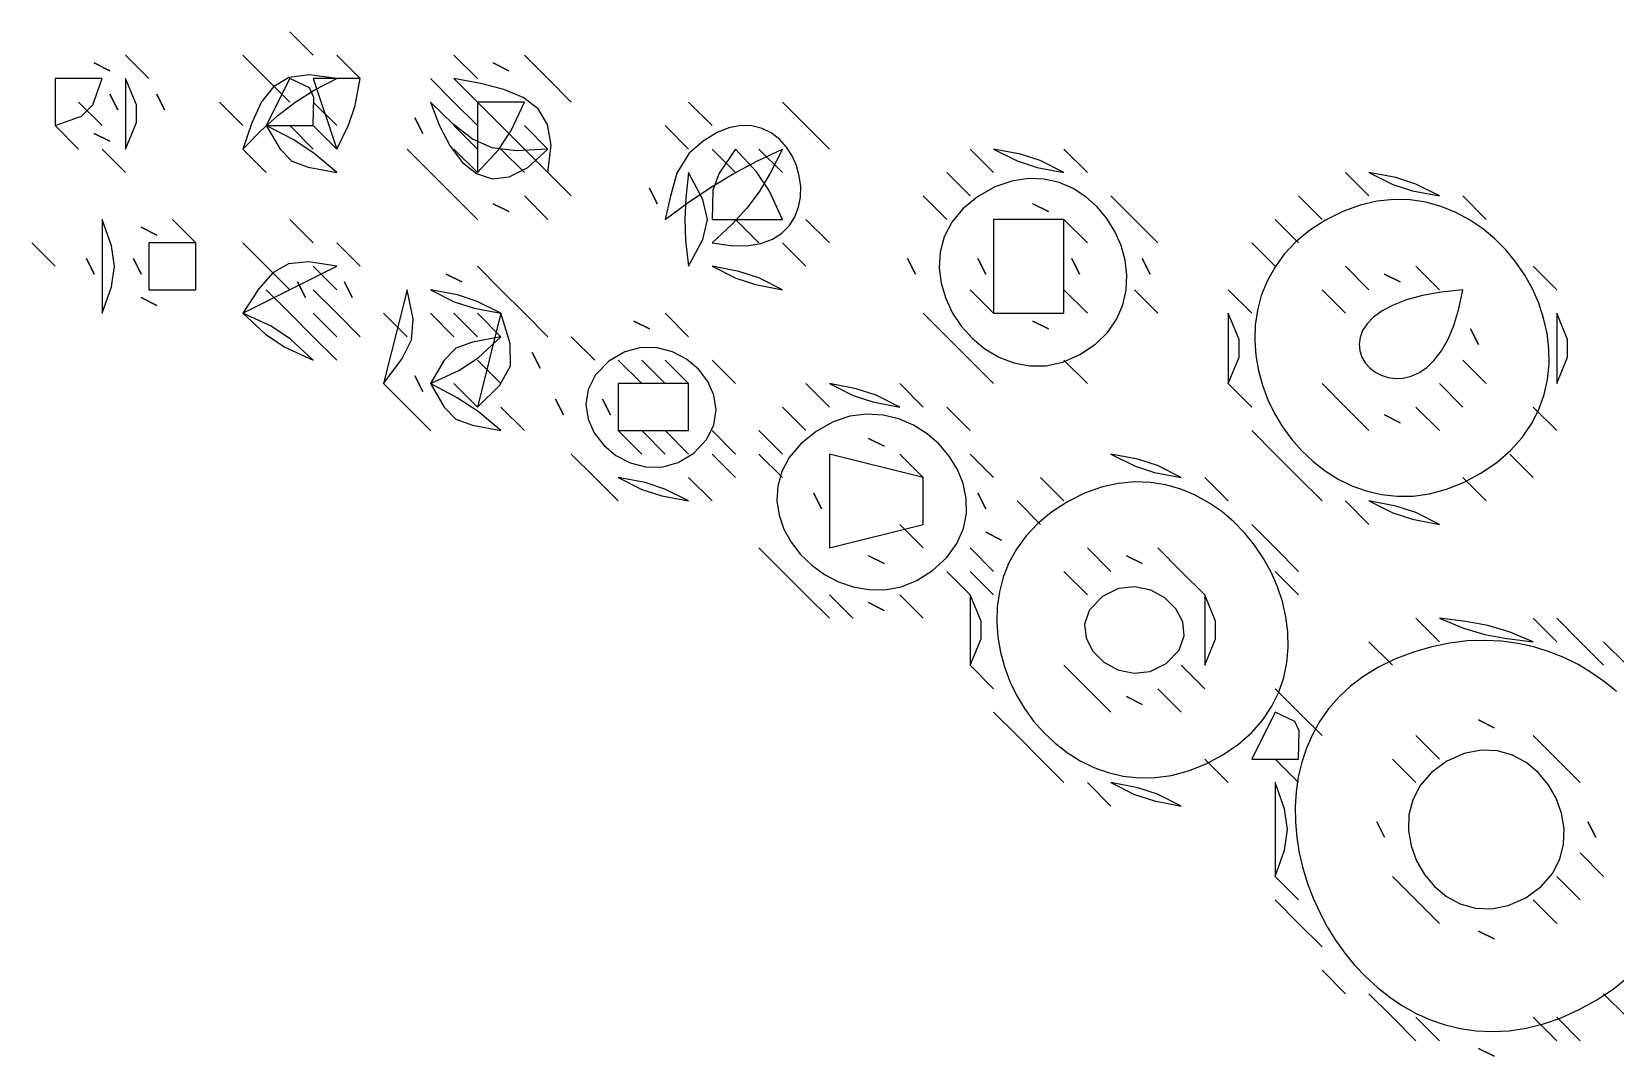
# Model space of a CAD drawing. Extents: x 0 to 750, y 0 to 750.
# Drawn here: x 156 to 223.5, y 510.3 to 554 of the extents above; entities that cross this region are included whole.
import ezdxf

# ---------------------------------------------------------------- set-up
doc = ezdxf.new("R2010")
doc.units = 0
for name, color, linetype in [('C18', 18, 'CONTINUOUS'), ('C250', 250, 'CONTINUOUS'), ('C251', 251, 'CONTINUOUS'), ('C252', 252, 'CONTINUOUS'), ('C253', 253, 'CONTINUOUS'), ('C254', 254, 'CONTINUOUS'), ('C27', 27, 'CONTINUOUS'), ('C29', 29, 'CONTINUOUS'), ('C37', 37, 'CONTINUOUS'), ('C39', 39, 'CONTINUOUS'), ('C47', 47, 'CONTINUOUS'), ('C49', 49, 'CONTINUOUS'), ('C59', 59, 'CONTINUOUS'), ('C7', 7, 'CONTINUOUS')]:
    doc.layers.add(name, color=color, linetype=linetype)

msp = doc.modelspace()

# ---------------------------------------------------------------- linework, layer by layer
at = {"layer": 'C18'}
for points in [[(159.6666, 550.6666), (159.3333, 551.3333)], [(159.333328, 551.333313), (159.6666, 550.6667)]]:
    msp.add_lwpolyline(points, dxfattribs=at)
at = {"layer": 'C250'}
for points in [[(177, 553), (178, 552), (177, 553)], [(188, 551), (189, 550), (188, 551)], [(174, 550), (175, 549), (174, 550)], [(187, 549), (188, 548), (187, 549)], [(196, 549), (197, 548), (196, 549)], [(178, 548), (179, 547), (178, 548)], [(174, 547), (175, 546), (174, 547)], [(210, 547), (211, 546), (210, 547)], [(167, 546), (168, 545), (167, 546)], [(169, 545), (170, 544), (169, 545)], [(196.6666, 543.6666), (196.3333, 544.3333)], [(196.333328, 544.333313), (196.6666, 543.6667)], [(175, 544), (176, 543), (175, 544)], [(215, 544), (216, 543), (215, 544)], [(168, 543), (169, 542), (168, 543)], [(203, 543), (204, 542), (203, 543)], [(207, 543), (208, 542), (207, 543)], [(177, 542), (178, 541), (177, 542)], [(179, 541), (180, 540), (179, 541)], [(175, 540), (176, 539), (175, 540)], [(182, 540), (183, 539), (182, 540)], [(171, 539), (172, 538), (171, 539)], [(207, 539), (208, 538), (207, 539)], [(172, 538), (173, 537), (172, 538)], [(178.6666, 537.6666), (178.3333, 538.3333)], [(178.333328, 538.333313), (178.6666, 537.6667)], [(213.666672, 537.666687), (214.3333, 537.3333), (213.6666, 537.6667)], [(187, 537), (188, 536), (187, 537)], [(208, 537), (209, 536), (208, 537)], [(196, 536), (197, 535), (196, 536)], [(202, 536), (203.01, 535.4922), (203.8544, 535.2187), (205, 535), (203.9899, 535.5077), (203.1455, 535.7812), (202, 536)], [(180, 535), (181, 534), (180, 535)], [(199, 535), (200, 534), (199, 535)], [(210, 535), (211, 534), (210, 535)], [(205, 531), (206, 530), (205, 531)], [(189, 530), (190, 529), (189, 530)], [(221, 529), (222, 528), (221, 529)], [(201, 522), (202, 521), (201, 522)], [(221, 518), (222, 517), (221, 518)], [(220, 517), (221, 516), (220, 517)], [(223, 513), (224, 512), (223, 513)], [(214, 512), (215, 511), (214, 512)]]:
    msp.add_lwpolyline(points, dxfattribs=at)
at = {"layer": 'C251'}
for points in [[(165, 553), (166, 552), (165, 553)], [(166, 552), (167, 551), (166, 552)], [(167, 552), (166, 550), (168, 550), (168.0295, 551.1977), (167.8369, 551.6044), (167, 552)], [(178, 552), (179, 551), (178, 552)], [(158, 551), (159, 550), (158, 551)], [(161.6666, 550.6666), (161.3333, 551.3333)], [(161.333328, 551.333313), (161.6666, 550.6667)], [(168, 551), (169, 550), (168, 551)], [(184, 551), (185, 550), (184, 551)], [(172.6666, 549.6666), (172.3333, 550.3333)], [(172.333328, 550.333313), (172.6666, 549.6667)], [(167, 550), (168, 549), (167, 550)], [(183, 550), (184, 549), (183, 550)], [(189, 550), (190, 549), (189, 550)], [(200, 549), (201, 548), (200, 549)], [(213, 548), (214.01, 547.4922), (214.8544, 547.2187), (216, 547), (214.9899, 547.5077), (214.1455, 547.7812), (213, 548)], [(194, 547), (195, 546), (194, 547)], [(165, 545), (166, 544), (165, 545)], [(208, 545), (209, 544), (208, 545)], [(158.6666, 543.6666), (158.3333, 544.3333)], [(158.333328, 544.333313), (158.6666, 543.6667)], [(203.6666, 543.6666), (203.3333, 544.3333)], [(203.333328, 544.333313), (203.6666, 543.6667)], [(166, 544), (167, 543), (166, 544)], [(173.666672, 543.666687), (174.3333, 543.3333), (173.6666, 543.6667)], [(185, 544), (186.01, 543.4922), (186.8544, 543.2187), (188, 543), (186.9899, 543.5077), (186.1455, 543.7812), (185, 544)], [(167.6666, 542.6666), (167.3333, 543.3333)], [(167.333328, 543.333313), (167.6666, 542.6667)], [(167, 542), (168, 541), (167, 542)], [(183, 542), (184, 541), (183, 542)], [(217.6666, 540.6666), (217.3333, 541.3333)], [(217.333328, 541.333313), (217.6666, 540.6667)], [(177.6666, 539.6666), (177.3333, 540.3333)], [(177.333328, 540.333313), (177.6666, 539.6667)], [(181, 540), (182, 539), (181, 540)], [(196, 540), (197, 539), (196, 540)], [(193, 539), (194, 538), (193, 539)], [(188, 538), (189, 537), (188, 538)], [(215, 538), (216, 537), (215, 538)], [(220, 538), (221, 537), (220, 538)], [(181, 537), (182, 536), (181, 537)], [(179, 536), (180, 535), (179, 536)], [(193, 536), (194, 535), (193, 536)], [(209, 536), (210, 535), (209, 536)], [(206, 535), (207, 534), (206, 535)], [(189.6666, 533.6666), (189.3333, 534.3333)], [(189.333328, 534.333313), (189.6666, 533.6667)], [(213, 534), (214.01, 533.4922), (214.8545, 533.2187), (216, 533), (214.9899, 533.5078), (214.1454, 533.7812), (213, 534)], [(193, 533), (194, 532), (193, 533)], [(196.666672, 532.666687), (197.3333, 532.3333), (196.6666, 532.6667)], [(187, 532), (188, 531), (187, 532)], [(204, 532), (205, 531), (204, 532)], [(209, 532), (210, 531), (209, 532)], [(196, 531), (197, 530), (196, 531)], [(196, 527), (197, 526), (196, 527)], [(204, 526), (205, 525), (204, 526)], [(209, 526), (210, 525), (209, 526)], [(197, 525), (198, 524), (197, 525)], [(220, 524), (221, 523), (220, 524)], [(199, 523), (200, 522), (199, 523)], [(209, 523), (210, 522), (209, 523)], [(221, 523), (222, 522), (221, 523)], [(202, 522), (203.01, 521.4922), (203.8544, 521.2187), (205, 521), (203.9899, 521.5077), (203.1455, 521.7812), (202, 522)], [(209, 518), (210, 517), (209, 518)], [(215, 517), (216, 516), (215, 517)], [(221, 512), (222, 511), (221, 512)]]:
    msp.add_lwpolyline(points, dxfattribs=at)
at = {"layer": 'C252'}
for points in [[(160, 553), (161, 552), (160, 553)], [(174, 553), (175, 552), (174, 553)], [(174, 551), (175, 550), (174, 551)], [(175, 551), (175, 548), (175.8977, 548.97), (176.4432, 549.7917), (177, 551), (175, 551)], [(177, 550), (178, 549), (177, 550)], [(217, 547), (218, 546), (217, 547)], [(175.666672, 546.666687), (176.3333, 546.3333), (175.6666, 546.6667)], [(186, 546), (187, 545), (186, 546)], [(209, 546), (210, 545), (209, 546)], [(161, 545), (161, 543), (163, 543), (163, 545), (161, 545)], [(168, 544), (169, 543), (168, 544)], [(212, 544), (213, 543), (212, 544)], [(220, 544), (221, 543), (220, 544)], [(200, 543), (201, 542), (200, 543)], [(211, 543), (212, 542), (211, 543)], [(217, 543), (216.0761, 542.8984), (215.2767, 542.7515), (214.595, 542.5655), (214.0248, 542.3465), (213.5595, 542.1005), (213.1928, 541.8335), (212.9181, 541.5518), (212.7291, 541.2613), (212.6192, 540.9683), (212.5821, 540.6787), (212.6112, 540.3986), (212.7002, 540.1342), (212.8426, 539.8916), (213.0319, 539.6767), (213.2616, 539.4958), (213.5255, 539.3548), (213.8169, 539.26), (214.1295, 539.2173), (214.4567, 539.2329), (214.7923, 539.3128), (215.1296, 539.4632), (215.4623, 539.6902), (215.7839, 539.9997), (216.088, 540.398), (216.3681, 540.891), (216.6177, 541.485), (216.8305, 542.1859), (217, 543)], [(169, 542), (170, 541), (169, 542)], [(171, 542), (172, 541), (171, 542)], [(173, 542), (174, 541), (173, 542)], [(181.666672, 541.666687), (182.3333, 541.3333), (181.6666, 541.6667)], [(194, 542), (195, 541), (194, 542)], [(168, 541), (169, 540), (168, 541)], [(173, 539), (174.2082, 539.5567), (175.0298, 540.1021), (176, 541), (174.7863, 540.7671), (174.0828, 540.5166), (173.588, 540.0078), (173, 539)], [(200, 540), (201, 539), (200, 540)], [(217, 540), (218, 539), (217, 540)], [(181, 539), (181, 537), (184, 537), (184, 539), (181, 539)], [(180.6666, 537.6666), (180.3333, 538.3333)], [(180.333328, 538.333313), (180.6666, 537.6667)], [(183, 537), (184, 536), (183, 537)], [(217, 535), (218, 534), (217, 535)], [(196.6666, 533.6666), (196.3333, 534.3333)], [(196.333328, 534.333313), (196.6666, 533.6667)], [(198, 534), (199, 533), (198, 534)], [(188, 531), (189, 530), (188, 531)], [(200, 531), (201, 530), (200, 531)], [(193, 530), (194, 529), (193, 530)], [(201.642746, 529.932861), (201.0946, 529.3595), (200.8769, 528.75), (200.9389, 528.1471), (201.2302, 527.5936), (201.7002, 527.1323), (202.2985, 526.8062), (202.9744, 526.6581), (203.6774, 526.7307), (204.3572, 527.0671), (204.9052, 527.6403), (205.1229, 528.2498), (205.0609, 528.8528), (204.7696, 529.4063), (204.2996, 529.8675), (203.7014, 530.1936), (203.0255, 530.3418), (202.3224, 530.2691), (201.6427, 529.9328)], [(215, 529), (216, 528), (215, 529)], [(220, 529), (221, 528), (220, 529)], [(213, 528), (214, 527), (213, 528)], [(200, 527), (201, 526), (200, 527)], [(201, 526), (202, 525), (201, 526)], [(210, 525), (211, 524), (210, 525)], [(215, 524), (216, 523), (215, 524)], [(219.682, 517.0864), (220.3406, 517.5656), (220.8213, 518.1217), (221.136, 518.7338), (221.2966, 519.3814), (221.3152, 520.0436), (221.2036, 520.6997), (220.9739, 521.3291), (220.638, 521.9109), (220.2078, 522.4245), (219.6954, 522.8492), (219.1127, 523.1643), (218.4716, 523.3489), (217.7841, 523.3825), (217.0622, 523.2442), (216.3179, 522.9135)], [(206, 523), (207, 522), (206, 523)], [(214, 523), (215, 522), (214, 523)], [(216.317902, 522.913574), (215.6592, 522.4342), (215.1785, 521.8782), (214.8639, 521.266), (214.7032, 520.6185), (214.6847, 519.9563), (214.7962, 519.3001), (215.0259, 518.6708), (215.3619, 518.0889), (215.792, 517.5753), (216.3044, 517.1506), (216.8872, 516.8355), (217.5283, 516.6509), (218.2157, 516.6173), (218.9377, 516.7556), (219.6821, 517.0864)], [(222.6666, 519.6666), (222.3333, 520.3333)], [(222.333328, 520.333313), (222.6666, 519.6667)], [(214, 518), (215, 517), (214, 518)], [(217.666672, 515.666687), (218.3333, 515.3333), (217.6666, 515.6667)]]:
    msp.add_lwpolyline(points, dxfattribs=at)
at = {"layer": 'C253'}
for points in [[(175.666672, 552.666687), (176.3333, 552.3333), (175.6666, 552.6667)], [(157, 552), (157, 550), (158.124, 550.3973), (158.6025, 550.8758), (159, 552), (157, 552)], [(160, 552), (160, 549), (160.464, 550.123), (160.464, 550.8769), (160, 552)], [(168, 552), (169, 549), (169.5077, 550.0099), (169.7812, 550.8545), (170, 552), (168, 552)], [(173, 552), (174, 551), (173, 552)], [(166, 550), (166.588, 548.9922), (167.0829, 548.4833), (167.7863, 548.2328), (169, 548), (168.0243, 548.8162), (167.1416, 549.3998), (166, 550)], [(174, 549), (175, 548), (174, 549)], [(173, 548), (174, 547), (173, 548)], [(195, 548), (196, 547), (195, 548)], [(202, 547), (203, 546), (202, 547)], [(159, 546), (159, 542), (159.3994, 543.1198), (159.5325, 543.9999), (159.3994, 544.8801), (159, 546)], [(189, 546), (190, 545), (189, 546)], [(197, 546), (197, 542), (200, 542), (200, 546), (197, 546)], [(200, 546), (201, 545), (200, 546)], [(176, 543), (177, 542), (176, 543)], [(175, 542), (176, 541), (175, 542)], [(207, 542), (207, 539), (207.464, 540.123), (207.464, 540.8769), (207, 542)], [(195, 541), (196, 540), (195, 541)], [(183, 540), (184, 539), (183, 540)], [(185, 540), (186, 539), (185, 540)], [(174, 539), (175, 538), (174, 539)], [(190, 539), (191.01, 538.4922), (191.8544, 538.2187), (193, 538), (191.9899, 538.5077), (191.1455, 538.7812), (190, 539)], [(211, 539), (212, 538), (211, 539)], [(212, 538), (213, 537), (212, 538)], [(185, 537), (186, 536), (185, 537)], [(181, 535), (182.01, 534.4922), (182.8544, 534.2187), (184, 534), (182.9899, 534.5077), (182.1455, 534.7812), (181, 535)], [(208, 533), (209, 532), (208, 533)], [(201, 532), (202, 531), (201, 532)], [(191.666672, 531.666687), (192.3333, 531.3333), (191.6666, 531.6667)], [(190, 530), (191, 529), (190, 530)], [(196, 530), (196, 527), (196.464, 528.123), (196.464, 528.8769), (196, 530)], [(206, 530), (206, 527), (206.464, 528.123), (206.464, 528.8769), (206, 530)], [(222, 528), (223, 527), (222, 528)], [(217.666672, 524.666687), (218.3333, 524.3333), (217.6666, 524.6667)], [(198, 524), (199, 523), (198, 524)], [(210, 516), (211, 515), (210, 516)], [(215, 512), (216, 511), (215, 512)]]:
    msp.add_lwpolyline(points, dxfattribs=at)
at = {"layer": 'C254'}
for points in [[(174, 552), (178, 548), (178.1399, 549.1568), (177.9905, 550.0459), (177.5831, 550.7108), (176.949, 551.1951), (176.1196, 551.5423), (175.1261, 551.7961), (174, 552)], [(168, 550), (169, 549), (168, 550)], [(197, 549), (198.01, 548.4922), (198.8544, 548.2187), (200, 548), (198.9899, 548.5077), (198.1455, 548.7812), (197, 549)], [(184, 548), (183.8763, 546.9001), (183.8341, 545.9989), (183.8747, 545.0982), (184, 544), (184.6081, 545.146), (184.8088, 545.9925), (184.6051, 546.8427), (184, 548)], [(198.666672, 546.666687), (199.3333, 546.3333), (198.6666, 546.6667)], [(160.666672, 545.666687), (161.3333, 545.3333), (160.6666, 545.6667)], [(188, 545), (189, 544), (188, 545)], [(172, 543), (171, 539), (171.7837, 540.0461), (172.1959, 540.8724), (172.2602, 541.7624), (172, 543)], [(196, 543), (197, 542), (196, 543)], [(160.666672, 542.666687), (161.3333, 542.3333), (160.6666, 542.6667)], [(165, 542), (165.97, 541.1022), (166.7916, 540.5567), (168, 540), (167.0298, 540.8978), (166.2082, 541.4432), (165, 542)], [(168, 542), (169, 541), (168, 542)], [(198.666672, 541.666687), (199.3333, 541.3333), (198.6666, 541.6667)], [(173, 539), (173.5879, 537.9922), (174.0828, 537.4834), (174.7863, 537.2328), (176, 537), (175.0243, 537.8161), (174.1416, 538.3998), (173, 539)], [(191.666672, 536.666687), (192.3333, 536.3333), (191.6666, 536.6667)], [(187, 536), (188, 535), (187, 536)], [(190, 536), (190, 532), (194, 533), (194, 535), (190, 536)], [(209, 531), (210, 530), (209, 531)], [(191.666672, 529.666687), (192.3333, 529.3333), (191.6666, 529.6667)], [(216, 529), (217.0233, 528.58), (217.9327, 528.309), (218.8757, 528.1335), (220, 528), (218.9765, 528.4199), (218.0671, 528.6908), (217.1241, 528.8663), (216, 529)], [(209, 522), (209, 518), (209.3994, 519.1198), (209.5325, 519.9999), (209.3994, 520.8801), (209, 522)], [(213.6666, 519.6666), (213.3333, 520.3333)], [(213.333328, 520.333313), (213.6666, 519.6667)], [(222, 519), (223, 518), (222, 519)], [(213, 513), (214, 512), (213, 513)], [(220, 512), (221, 511), (220, 512)]]:
    msp.add_lwpolyline(points, dxfattribs=at)
at = {"layer": 'C27'}
for points in [[(159, 549), (160, 548), (159, 549)], [(212, 548), (213, 547), (212, 548)], [(177, 547), (178, 546), (177, 547)], [(162, 546), (163, 545), (162, 546)], [(189, 539), (190, 538), (189, 539)], [(216, 539), (217, 538), (216, 539)], [(182, 537), (183, 536), (182, 537)], [(212, 534), (213, 533), (212, 534)], [(202.666672, 525.666687), (203.3333, 525.3333), (202.6666, 525.6667)]]:
    msp.add_lwpolyline(points, dxfattribs=at)
at = {"layer": 'C29'}
for points in [[(160.6666, 543.6666), (160.3333, 544.3333)], [(160.333328, 544.333313), (160.6666, 543.6667)]]:
    msp.add_lwpolyline(points, dxfattribs=at)
at = {"layer": 'C37'}
for points in [[(169, 553), (170, 552), (169, 553)], [(157, 550), (158, 549), (157, 550)], [(165, 549), (166, 548), (165, 549)], [(176, 549), (177, 548), (176, 549)], [(185, 549), (186, 548), (185, 549)], [(186, 549), (185.3026, 547.9643), (185.0401, 547.2478), (185, 546), (188, 546), (187.4431, 547.2083), (186.8977, 548.0298), (186, 549)], [(156, 545), (157, 544), (156, 545)], [(193.6666, 543.6666), (193.3333, 544.3333)], [(193.333328, 544.333313), (193.6666, 543.6667)], [(221, 542), (221, 539), (221.464, 540.123), (221.464, 540.8769), (221, 542)], [(185, 536), (186, 535), (185, 536)], [(202.666672, 531.666687), (203.3333, 531.3333), (202.6666, 531.6667)], [(205, 527), (206, 526), (205, 527)], [(211, 514), (212, 513), (211, 514)]]:
    msp.add_lwpolyline(points, dxfattribs=at)
at = {"layer": 'C39'}
for points in [[(200.6666, 543.6666), (200.3333, 544.3333)], [(200.333328, 544.333313), (200.6666, 543.6667)], [(217.666672, 510.666656), (218.3333, 510.3333), (217.6666, 510.6666)]]:
    msp.add_lwpolyline(points, dxfattribs=at)
at = {"layer": 'C47'}
for points in [[(167, 554), (168, 553), (167, 554)], [(164, 551), (165, 550), (164, 551)], [(172, 549), (173, 548), (172, 549)], [(203, 546), (204, 545), (203, 546)], [(166, 543), (167, 542), (166, 543)], [(174, 542), (175, 541), (174, 542)], [(176, 538), (177, 537), (176, 538)], [(195, 531), (196, 530), (195, 531)]]:
    msp.add_lwpolyline(points, dxfattribs=at)
at = {"layer": 'C49'}
for points in [[(196, 532), (197, 531), (196, 532)], [(209, 525), (208, 523), (210, 523), (210.0295, 524.1977), (209.8369, 524.6044), (209, 525)]]:
    msp.add_lwpolyline(points, dxfattribs=at)
at = {"layer": 'C59'}
for points in [[(182.6666, 546.6666), (182.3333, 547.3333)], [(182.333328, 547.333313), (182.6666, 546.6667)], [(213.666672, 543.666687), (214.3333, 543.3333), (213.6666, 543.6667)], [(195, 538), (196, 537), (195, 538)], [(219, 536), (220, 535), (219, 536)], [(184, 535), (185, 534), (184, 535)], [(223, 528), (224, 527), (223, 528)], [(209, 517), (210, 516), (209, 517)]]:
    msp.add_lwpolyline(points, dxfattribs=at)
at = {"layer": 'C7'}
for points in [[(158.666672, 552.666687), (159.3333, 552.3333), (158.6666, 552.6667)], [(165, 549), (165.767, 549.7712), (166.4887, 550.4243), (167.2268, 550.9919), (168.0433, 551.5063), (169, 552), (167.8372, 552.1624), (166.9593, 552.0435), (166.3016, 551.6555), (165.799, 551.0107), (165.3867, 550.1214), (165, 549)], [(173, 551), (173.386, 549.9907), (173.8421, 549.1205), (174.3675, 548.4283), (174.9611, 547.9529), (175.6221, 547.7335), (176.3495, 547.8089), (177.1425, 548.218), (178, 549), (176.6441, 548.926), (175.6291, 549.0546), (174.7922, 549.4202), (173.9701, 550.0572), (173, 551)], [(158.666672, 549.666687), (159.3333, 549.3333), (158.6666, 549.6667)], [(183, 546), (183.9772, 546.7133), (184.9321, 547.356), (185.8984, 547.9421), (186.9098, 548.4854), (188, 549), (187.483, 547.9749), (187.0027, 547.1677), (186.481, 546.473), (185.8394, 545.7856), (185, 545), (185.7922, 544.8825), (186.4824, 544.8776), (187.0743, 544.9728), (187.5716, 545.1556), (187.9781, 545.4138), (188.2976, 545.735), (188.5337, 546.1066), (188.6902, 546.5165), (188.7709, 546.9521), (188.7794, 547.4012), (188.7196, 547.8512), (188.5951, 548.2899), (188.4097, 548.7048), (188.1671, 549.0836), (187.8711, 549.4139), (187.5255, 549.6833), (187.1338, 549.8794), (186.7, 549.9898), (186.2277, 550.0021), (185.7206, 549.904), (185.1826, 549.6831), (184.6173, 549.327), (184.0285, 548.8233), (183.5055, 547.966), (183.2185, 546.9321), (183, 546)], [(200.682, 540.2376), (201.3436, 540.6855), (201.8638, 541.198), (202.25, 541.7618), (202.5097, 542.3638), (202.6505, 542.9906), (202.6797, 543.629), (202.6049, 544.2659), (202.4335, 544.8879), (202.1731, 545.4819), (201.8311, 546.0346), (201.4151, 546.5328), (200.9324, 546.9632), (200.3907, 547.3126), (199.7974, 547.5678), (199.1599, 547.7156), (198.4858, 547.7427), (197.7825, 547.6359), (197.0576, 547.3819), (196.3186, 546.9676)], [(196.31868, 546.96759), (195.6854, 546.4508), (195.216, 545.875), (194.8999, 545.2548), (194.7265, 544.6051), (194.6854, 543.9408), (194.766, 543.2767), (194.9578, 542.6277), (195.2504, 542.0087), (195.6331, 541.4345), (196.0956, 540.9199), (196.6273, 540.48), (197.2176, 540.1294), (197.8562, 539.883), (198.5324, 539.7558), (199.2358, 539.7626), (199.9558, 539.9182), (200.6821, 540.2376)], [(211.148148, 545.968384), (210.4695, 545.5259), (209.8841, 545.039), (209.3887, 544.513), (208.9802, 543.9534), (208.6554, 543.3657), (208.4112, 542.7555), (208.2444, 542.1283), (208.1518, 541.4896), (208.1303, 540.8448), (208.1767, 540.1996), (208.288, 539.5594), (208.4608, 538.9297), (208.6922, 538.3161), (208.9788, 537.7241), (209.3176, 537.1591), (209.7054, 536.6267), (210.1391, 536.1324), (210.6155, 535.6817), (211.1314, 535.2802), (211.6837, 534.9333), (212.2693, 534.6465), (212.8849, 534.4254), (213.5275, 534.2755), (214.1938, 534.2023), (214.8807, 534.2114), (215.5851, 534.3081), (216.3038, 534.4981), (217.0337, 534.7868), (217.7716, 535.1798), (218.4577, 535.6482), (219.0444, 536.1605), (219.5354, 536.7109), (219.9341, 537.2935), (220.2443, 537.9027), (220.4694, 538.5326), (220.613, 539.1775), (220.6787, 539.8316), (220.6701, 540.4891), (220.5908, 541.1444), (220.4444, 541.7915), (220.2343, 542.4248), (219.9643, 543.0385), (219.6379, 543.6268), (219.2586, 544.184), (218.8301, 544.7042), (218.3558, 545.1817), (217.8395, 545.6108), (217.2847, 545.9857), (216.6949, 546.3006), (216.0737, 546.5498), (215.4248, 546.7274), (214.7516, 546.8277), (214.0579, 546.845), (213.347, 546.7735), (212.6227, 546.6074), (211.8886, 546.3409), (211.1481, 545.9684)], [(165, 542), (169, 544), (167.817, 544.1977), (166.953, 544.1118), (166.2804, 543.727), (165.6719, 543.0281), (165, 542)], [(169.6666, 542.6666), (169.3333, 543.3333)], [(169.333328, 543.333313), (169.6666, 542.6667)], [(173, 543), (174.01, 542.4922), (174.8544, 542.2187), (176, 542), (174.9899, 542.5077), (174.1454, 542.7812), (173, 543)], [(176, 542), (175, 538), (175.9602, 538.9296), (176.4024, 539.7591), (176.3934, 540.7091), (176, 542)], [(184.2183, 536.0424), (184.7718, 536.6277), (185.0826, 537.2509), (185.1769, 537.8864), (185.0808, 538.5087), (184.8206, 539.0923), (184.4226, 539.6119), (183.9129, 540.0419), (183.3177, 540.3569), (182.6634, 540.5315), (181.976, 540.54), (181.2819, 540.3572), (180.6072, 539.9575)], [(172.6666, 538.6666), (172.3333, 539.3333)], [(172.333328, 539.333313), (172.6666, 538.6667)], [(180.607254, 539.95752), (180.0366, 539.3739), (179.7163, 538.7503), (179.6188, 538.1129), (179.7165, 537.4876), (179.9818, 536.9003), (180.3871, 536.3772), (180.905, 535.9443), (181.5079, 535.6275), (182.1682, 535.453), (182.8584, 535.4466), (183.551, 535.6344), (184.2183, 536.0425)], [(189.4375, 536.96759), (188.7781, 536.4306), (188.2934, 535.8544), (187.9711, 535.2509), (187.7993, 534.632), (187.7656, 534.0095), (187.8581, 533.3956), (188.0646, 532.802), (188.373, 532.2408), (188.7712, 531.7238), (189.2471, 531.263), (189.7885, 530.8704), (190.3833, 530.5578), (191.0194, 530.3373), (191.6848, 530.2206), (192.3672, 530.2199), (193.0546, 530.347), (193.7348, 530.6138), (194.3958, 531.0324), (195.0015, 531.5926), (195.4361, 532.1938), (195.7113, 532.8225), (195.8391, 533.4652), (195.8311, 534.1085), (195.6991, 534.739), (195.455, 535.343), (195.1105, 535.9071), (194.6774, 536.4179), (194.1674, 536.8619), (193.5925, 537.2257), (192.9643, 537.4956), (192.2947, 537.6584), (191.5954, 537.7004), (190.8782, 537.6083), (190.155, 537.3685), (189.4375, 536.9676)], [(200.148148, 533.968384), (199.4697, 533.5254), (198.8846, 533.0381), (198.3894, 532.5116), (197.9811, 531.9517), (197.6565, 531.3637), (197.4125, 530.7532), (197.2458, 530.1257), (197.1534, 529.4867), (197.132, 528.8417), (197.1785, 528.1963), (197.2899, 527.556), (197.4628, 526.9262), (197.6942, 526.3125), (197.9809, 525.7204), (198.3197, 525.1554), (198.7075, 524.623), (199.1412, 524.1288), (199.6175, 523.6782), (200.1333, 523.2768), (200.6856, 522.9301), (201.271, 522.6436), (201.8865, 522.4227), (202.5289, 522.2731), (203.195, 522.2002), (203.8818, 522.2096), (204.5859, 522.3067), (205.3044, 522.4971), (206.034, 522.7863), (206.7716, 523.1798), (207.435, 523.6352), (208.0013, 524.1358), (208.4741, 524.6758), (208.8568, 525.2493), (209.1529, 525.8506), (209.366, 526.4738), (209.4996, 527.1131), (209.5572, 527.7627), (209.5422, 528.4168), (209.4582, 529.0695), (209.3087, 529.7151), (209.0973, 530.3478), (208.8273, 530.9617), (208.5024, 531.5511), (208.1261, 532.1101), (207.7018, 532.6329), (207.233, 533.1137), (206.7234, 533.5466), (206.1763, 533.926), (205.5953, 534.2459), (204.9839, 534.5006), (204.3457, 534.6842), (203.684, 534.791), (203.0025, 534.815), (202.3047, 534.7506), (201.594, 534.5919), (200.8739, 534.3331), (200.1481, 533.9684)], [(223.5492, 525.8789), (223.0338, 526.2994), (222.487, 526.6824), (221.9104, 527.0249), (221.306, 527.3238), (220.6753, 527.5761), (220.0202, 527.7789), (219.3424, 527.9292), (218.6437, 528.0239), (217.9257, 528.06), (217.1903, 528.0347), (216.4391, 527.9447), (215.674, 527.7873), (214.8966, 527.5592), (214.1088, 527.2577)], [(214.108795, 527.25769), (213.4107, 526.9199), (212.7805, 526.5363), (212.2163, 526.1103), (211.7166, 525.6456), (211.2798, 525.1458), (210.9045, 524.6143), (210.5889, 524.0548), (210.3317, 523.4708), (210.1311, 522.8659), (209.9856, 522.2438), (209.8937, 521.6079), (209.8539, 520.9619), (209.8645, 520.3093), (209.9239, 519.6537), (210.0307, 518.9987), (210.1833, 518.3479), (210.38, 517.7048), (210.6194, 517.073), (210.8999, 516.4561), (211.2199, 515.8577), (211.5778, 515.2813), (211.9722, 514.7305), (212.4013, 514.209), (212.8638, 513.7202), (213.3579, 513.2678), (213.8822, 512.8553), (214.435, 512.4863), (215.0149, 512.1643), (215.6202, 511.8931), (216.2494, 511.6761), (216.901, 511.5169), (217.5733, 511.4191), (218.2648, 511.3862), (218.974, 511.4219), (219.6993, 511.5298), (220.4391, 511.7133), (221.1918, 511.9761), (221.956, 512.3218)], [(221.956, 512.3217), (222.7181, 512.7433), (223.407, 513.1995), (224.0243, 513.6871)]]:
    msp.add_lwpolyline(points, dxfattribs=at)

doc.saveas('drawing.dxf')
